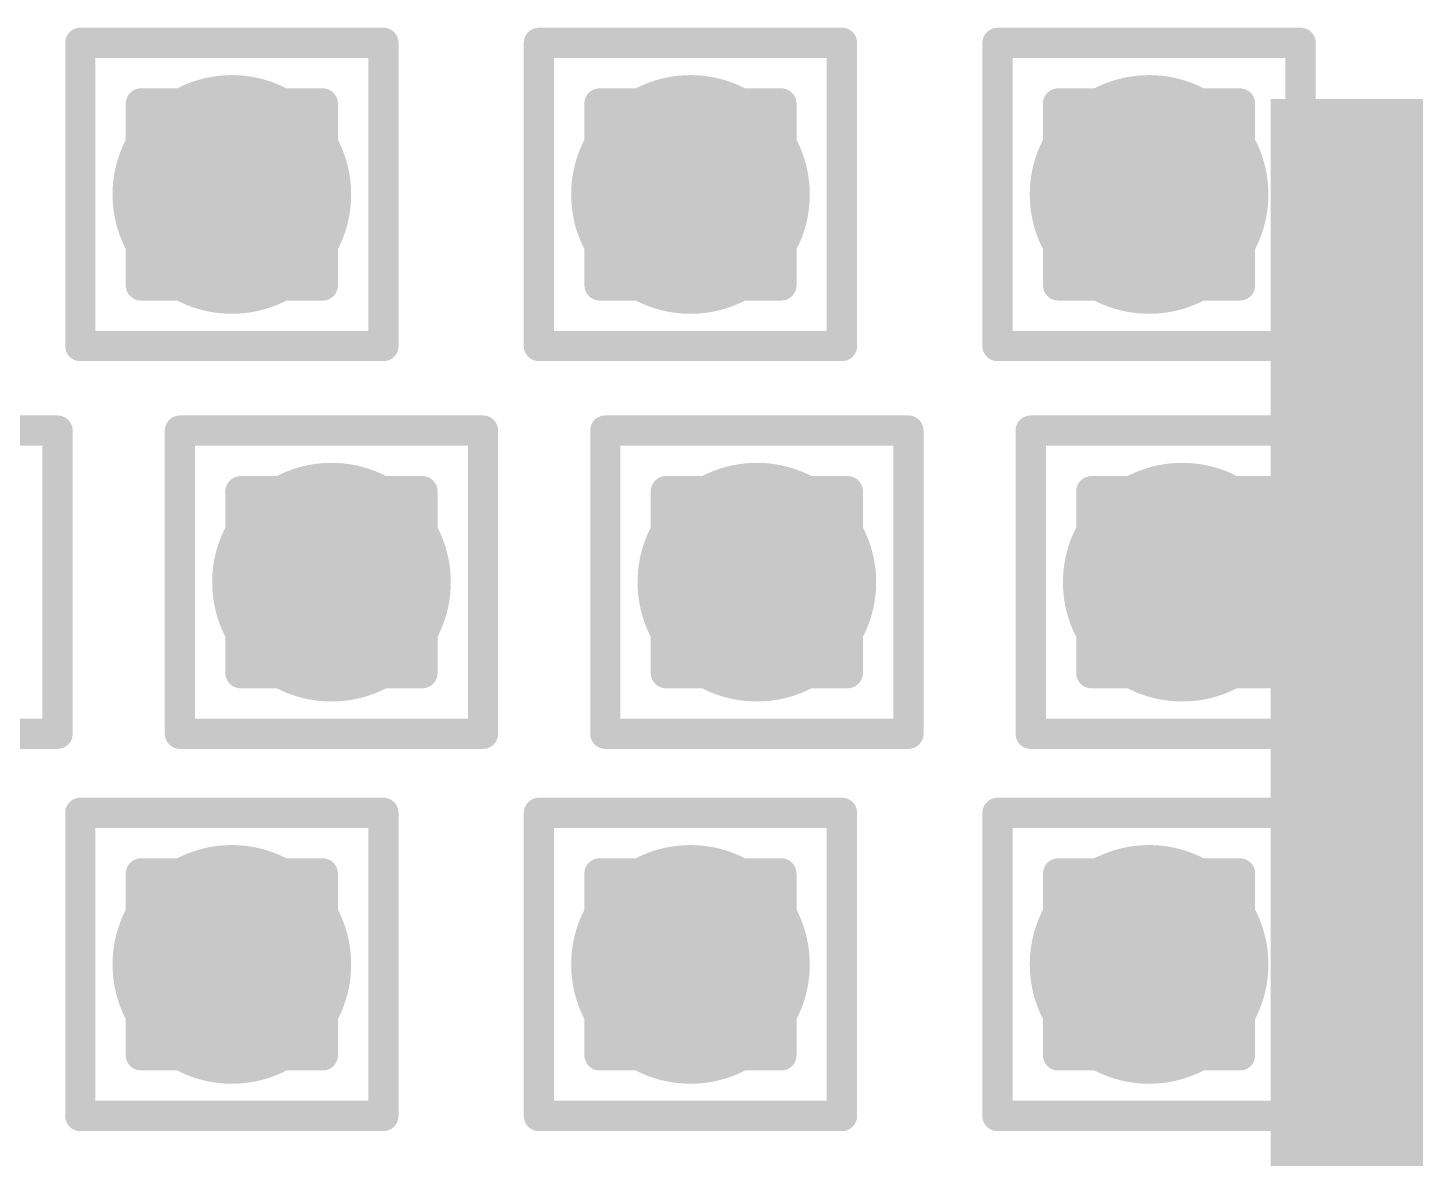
# Model space of a CAD drawing. Header units: inches. Extents: x -18 to 5357, y -8 to 5291.
# Drawn here: x 39.896 to 42.222, y 34.503 to 36.398 of the extents above; entities that cross this region are included whole.
import ezdxf

# ---------------------------------------------------------------- set-up
doc = ezdxf.new("R2010")
doc.units = ezdxf.units.IN
for name, color, linetype in [('Bottom Layer', 5, 'Continuous'), ('Drill Drawing', 1, 'Continuous'), ('Ground', 16, 'Continuous'), ('Power', 76, 'Continuous'), ('Top Layer', 1, 'Continuous'), ('Via Holes', 16, 'Continuous')]:
    doc.layers.add(name, color=color, linetype=linetype)

msp = doc.modelspace()

# ---------------------------------------------------------------- hatches: boundary and pattern name
at = {"layer": 'Bottom Layer'}
h = msp.add_hatch(color=5, dxfattribs=at)
edge = h.paths.add_edge_path()
edge.add_arc((40.2386, 36.1184), 0.2, 0, 360)
h = msp.add_hatch(color=5, dxfattribs=at)
edge = h.paths.add_edge_path()
edge.add_arc((41.0074, 36.1184), 0.2, 0, 360)
h = msp.add_hatch(color=5, dxfattribs=at)
edge = h.paths.add_edge_path()
edge.add_arc((41.7762, 36.1184), 0.2, 0, 360)
h = msp.add_hatch(color=5, dxfattribs=at)
edge = h.paths.add_edge_path()
edge.add_arc((40.4056, 35.4686), 0.2, 0, 360)
h = msp.add_hatch(color=5, dxfattribs=at)
edge = h.paths.add_edge_path()
edge.add_arc((41.1187, 35.4686), 0.2, 0, 360)
h = msp.add_hatch(color=5, dxfattribs=at)
edge = h.paths.add_edge_path()
edge.add_arc((41.8318, 35.4686), 0.2, 0, 360)
h = msp.add_hatch(color=5, dxfattribs=at)
edge = h.paths.add_edge_path()
edge.add_arc((40.2386, 34.828), 0.2, 0, 360)
h = msp.add_hatch(color=5, dxfattribs=at)
edge = h.paths.add_edge_path()
edge.add_arc((41.0074, 34.828), 0.2, 0, 360)
h = msp.add_hatch(color=5, dxfattribs=at)
edge = h.paths.add_edge_path()
edge.add_arc((41.7762, 34.828), 0.2, 0, 360)
at = {"layer": 'Ground'}
h = msp.add_hatch(color=16, dxfattribs=at)
edge = h.paths.add_edge_path()
edge.add_arc((40.2386, 36.1184), 0.2, 0, 360)
h = msp.add_hatch(color=16, dxfattribs=at)
edge = h.paths.add_edge_path()
edge.add_arc((41.0074, 36.1184), 0.2, 0, 360)
h = msp.add_hatch(color=16, dxfattribs=at)
edge = h.paths.add_edge_path()
edge.add_arc((41.7762, 36.1184), 0.2, 0, 360)
h = msp.add_hatch(color=16, dxfattribs=at)
edge = h.paths.add_edge_path()
edge.add_arc((40.4056, 35.4686), 0.2, 0, 360)
h = msp.add_hatch(color=16, dxfattribs=at)
edge = h.paths.add_edge_path()
edge.add_arc((41.1187, 35.4686), 0.2, 0, 360)
h = msp.add_hatch(color=16, dxfattribs=at)
edge = h.paths.add_edge_path()
edge.add_arc((41.8318, 35.4686), 0.2, 0, 360)
h = msp.add_hatch(color=16, dxfattribs=at)
edge = h.paths.add_edge_path()
edge.add_arc((40.2386, 34.828), 0.2, 0, 360)
h = msp.add_hatch(color=16, dxfattribs=at)
edge = h.paths.add_edge_path()
edge.add_arc((41.0074, 34.828), 0.2, 0, 360)
h = msp.add_hatch(color=16, dxfattribs=at)
edge = h.paths.add_edge_path()
edge.add_arc((41.7762, 34.828), 0.2, 0, 360)
at = {"layer": 'Power'}
h = msp.add_hatch(color=76, dxfattribs=at)
edge = h.paths.add_edge_path()
edge.add_arc((40.2386, 36.1184), 0.2, 0, 360)
h = msp.add_hatch(color=76, dxfattribs=at)
edge = h.paths.add_edge_path()
edge.add_arc((41.0074, 36.1184), 0.2, 0, 360)
h = msp.add_hatch(color=76, dxfattribs=at)
edge = h.paths.add_edge_path()
edge.add_arc((41.7762, 36.1184), 0.2, 0, 360)
h = msp.add_hatch(color=76, dxfattribs=at)
edge = h.paths.add_edge_path()
edge.add_arc((40.4056, 35.4686), 0.2, 0, 360)
h = msp.add_hatch(color=76, dxfattribs=at)
edge = h.paths.add_edge_path()
edge.add_arc((41.1187, 35.4686), 0.2, 0, 360)
h = msp.add_hatch(color=76, dxfattribs=at)
edge = h.paths.add_edge_path()
edge.add_arc((41.8318, 35.4686), 0.2, 0, 360)
h = msp.add_hatch(color=76, dxfattribs=at)
edge = h.paths.add_edge_path()
edge.add_arc((40.2386, 34.828), 0.2, 0, 360)
h = msp.add_hatch(color=76, dxfattribs=at)
edge = h.paths.add_edge_path()
edge.add_arc((41.0074, 34.828), 0.2, 0, 360)
h = msp.add_hatch(color=76, dxfattribs=at)
edge = h.paths.add_edge_path()
edge.add_arc((41.7762, 34.828), 0.2, 0, 360)
at = {"layer": 'Top Layer'}
h = msp.add_hatch(color=1, dxfattribs=at)
edge = h.paths.add_edge_path()
edge.add_arc((40.2386, 36.1184), 0.2, 0, 360)
h = msp.add_hatch(color=1, dxfattribs=at)
edge = h.paths.add_edge_path()
edge.add_arc((41.0074, 36.1184), 0.2, 0, 360)
h = msp.add_hatch(color=1, dxfattribs=at)
edge = h.paths.add_edge_path()
edge.add_arc((41.7762, 36.1184), 0.2, 0, 360)
msp.add_hatch(color=1, dxfattribs=at).paths.add_polyline_path([(41.9798, 32.8744), (42.7584, 32.8744), (42.7584, 36.2785), (41.9798, 36.2785)])
h = msp.add_hatch(color=1, dxfattribs=at)
edge = h.paths.add_edge_path()
edge.add_arc((40.4056, 35.4686), 0.2, 0, 360)
h = msp.add_hatch(color=1, dxfattribs=at)
edge = h.paths.add_edge_path()
edge.add_arc((41.1187, 35.4686), 0.2, 0, 360)
h = msp.add_hatch(color=1, dxfattribs=at)
edge = h.paths.add_edge_path()
edge.add_arc((41.8318, 35.4686), 0.2, 0, 360)
h = msp.add_hatch(color=1, dxfattribs=at)
edge = h.paths.add_edge_path()
edge.add_arc((40.2386, 34.828), 0.2, 0, 360)
h = msp.add_hatch(color=1, dxfattribs=at)
edge = h.paths.add_edge_path()
edge.add_arc((41.0074, 34.828), 0.2, 0, 360)
h = msp.add_hatch(color=1, dxfattribs=at)
edge = h.paths.add_edge_path()
edge.add_arc((41.7762, 34.828), 0.2, 0, 360)
at = {"layer": 'Via Holes'}
h = msp.add_hatch(color=7, dxfattribs=at)
edge = h.paths.add_edge_path()
edge.add_arc((40.2386, 36.1184), 0.1, 0, 360)
h = msp.add_hatch(color=7, dxfattribs=at)
edge = h.paths.add_edge_path()
edge.add_arc((41.0074, 36.1184), 0.1, 0, 360)
h = msp.add_hatch(color=7, dxfattribs=at)
edge = h.paths.add_edge_path()
edge.add_arc((41.7762, 36.1184), 0.1, 0, 360)
h = msp.add_hatch(color=7, dxfattribs=at)
edge = h.paths.add_edge_path()
edge.add_arc((40.4056, 35.4686), 0.1, 0, 360)
h = msp.add_hatch(color=7, dxfattribs=at)
edge = h.paths.add_edge_path()
edge.add_arc((41.1187, 35.4686), 0.1, 0, 360)
h = msp.add_hatch(color=7, dxfattribs=at)
edge = h.paths.add_edge_path()
edge.add_arc((41.8318, 35.4686), 0.1, 0, 360)
h = msp.add_hatch(color=7, dxfattribs=at)
edge = h.paths.add_edge_path()
edge.add_arc((40.2386, 34.828), 0.1, 0, 360)
h = msp.add_hatch(color=7, dxfattribs=at)
edge = h.paths.add_edge_path()
edge.add_arc((41.0074, 34.828), 0.1, 0, 360)
h = msp.add_hatch(color=7, dxfattribs=at)
edge = h.paths.add_edge_path()
edge.add_arc((41.7762, 34.828), 0.1, 0, 360)

# ---------------------------------------------------------------- linework, layer by layer
at = {"layer": 'Drill Drawing'}
for points in [[(39.9846, 36.3724, 0.0508, 0.0508, 0), (40.4926, 36.3724, 0.0508, 0.0508, 0)], [(39.9846, 35.8644, 0.0508, 0.0508, 0), (39.9846, 36.3724, 0.0508, 0.0508, 0)], [(40.4926, 35.8644, 0.0508, 0.0508, 0), (40.4926, 36.3724, 0.0508, 0.0508, 0)], [(40.7534, 36.3724, 0.0508, 0.0508, 0), (41.2614, 36.3724, 0.0508, 0.0508, 0)], [(40.7534, 35.8644, 0.0508, 0.0508, 0), (40.7534, 36.3724, 0.0508, 0.0508, 0)], [(41.2614, 35.8644, 0.0508, 0.0508, 0), (41.2614, 36.3724, 0.0508, 0.0508, 0)], [(41.5222, 36.3724, 0.0508, 0.0508, 0), (42.0302, 36.3724, 0.0508, 0.0508, 0)], [(41.5222, 35.8644, 0.0508, 0.0508, 0), (41.5222, 36.3724, 0.0508, 0.0508, 0)], [(42.0302, 35.8644, 0.0508, 0.0508, 0), (42.0302, 36.3724, 0.0508, 0.0508, 0)], [(40.0862, 36.2708, 0.0508, 0.0508, 0), (40.391, 36.2708, 0.0508, 0.0508, 0)], [(40.0862, 35.966, 0.0508, 0.0508, 0), (40.0862, 36.2708, 0.0508, 0.0508, 0)], [(40.391, 35.966, 0.0508, 0.0508, 0), (40.391, 36.2708, 0.0508, 0.0508, 0)], [(40.855, 36.2708, 0.0508, 0.0508, 0), (41.1598, 36.2708, 0.0508, 0.0508, 0)], [(40.855, 35.966, 0.0508, 0.0508, 0), (40.855, 36.2708, 0.0508, 0.0508, 0)], [(41.1598, 35.966, 0.0508, 0.0508, 0), (41.1598, 36.2708, 0.0508, 0.0508, 0)], [(41.6238, 36.2708, 0.0508, 0.0508, 0), (41.9286, 36.2708, 0.0508, 0.0508, 0)], [(41.6238, 35.966, 0.0508, 0.0508, 0), (41.6238, 36.2708, 0.0508, 0.0508, 0)], [(41.9286, 35.966, 0.0508, 0.0508, 0), (41.9286, 36.2708, 0.0508, 0.0508, 0)], [(40.0862, 35.966, 0.0508, 0.0508, 0), (40.391, 35.966, 0.0508, 0.0508, 0)], [(40.855, 35.966, 0.0508, 0.0508, 0), (41.1598, 35.966, 0.0508, 0.0508, 0)], [(41.6238, 35.966, 0.0508, 0.0508, 0), (41.9286, 35.966, 0.0508, 0.0508, 0)], [(39.9846, 35.8644, 0.0508, 0.0508, 0), (40.4926, 35.8644, 0.0508, 0.0508, 0)], [(40.7534, 35.8644, 0.0508, 0.0508, 0), (41.2614, 35.8644, 0.0508, 0.0508, 0)], [(41.5222, 35.8644, 0.0508, 0.0508, 0), (42.0302, 35.8644, 0.0508, 0.0508, 0)], [(39.4384, 35.7226, 0.0508, 0.0508, 0), (39.9464, 35.7226, 0.0508, 0.0508, 0)], [(39.9464, 35.2146, 0.0508, 0.0508, 0), (39.9464, 35.7226, 0.0508, 0.0508, 0)], [(40.1516, 35.7226, 0.0508, 0.0508, 0), (40.6596, 35.7226, 0.0508, 0.0508, 0)], [(40.1516, 35.2146, 0.0508, 0.0508, 0), (40.1516, 35.7226, 0.0508, 0.0508, 0)], [(40.6596, 35.2146, 0.0508, 0.0508, 0), (40.6596, 35.7226, 0.0508, 0.0508, 0)], [(40.8647, 35.7226, 0.0508, 0.0508, 0), (41.3727, 35.7226, 0.0508, 0.0508, 0)], [(40.8647, 35.2146, 0.0508, 0.0508, 0), (40.8647, 35.7226, 0.0508, 0.0508, 0)], [(41.3727, 35.2146, 0.0508, 0.0508, 0), (41.3727, 35.7226, 0.0508, 0.0508, 0)], [(41.5778, 35.7226, 0.0508, 0.0508, 0), (42.0858, 35.7226, 0.0508, 0.0508, 0)], [(41.5778, 35.2146, 0.0508, 0.0508, 0), (41.5778, 35.7226, 0.0508, 0.0508, 0)], [(42.0858, 35.2146, 0.0508, 0.0508, 0), (42.0858, 35.7226, 0.0508, 0.0508, 0)], [(40.2532, 35.621, 0.0508, 0.0508, 0), (40.558, 35.621, 0.0508, 0.0508, 0)], [(40.2532, 35.3162, 0.0508, 0.0508, 0), (40.2532, 35.621, 0.0508, 0.0508, 0)], [(40.558, 35.3162, 0.0508, 0.0508, 0), (40.558, 35.621, 0.0508, 0.0508, 0)], [(40.9663, 35.621, 0.0508, 0.0508, 0), (41.2711, 35.621, 0.0508, 0.0508, 0)], [(40.9663, 35.3162, 0.0508, 0.0508, 0), (40.9663, 35.621, 0.0508, 0.0508, 0)], [(41.2711, 35.3162, 0.0508, 0.0508, 0), (41.2711, 35.621, 0.0508, 0.0508, 0)], [(41.6794, 35.621, 0.0508, 0.0508, 0), (41.9842, 35.621, 0.0508, 0.0508, 0)], [(41.6794, 35.3162, 0.0508, 0.0508, 0), (41.6794, 35.621, 0.0508, 0.0508, 0)], [(41.9842, 35.3162, 0.0508, 0.0508, 0), (41.9842, 35.621, 0.0508, 0.0508, 0)], [(40.2532, 35.3162, 0.0508, 0.0508, 0), (40.558, 35.3162, 0.0508, 0.0508, 0)], [(40.9663, 35.3162, 0.0508, 0.0508, 0), (41.2711, 35.3162, 0.0508, 0.0508, 0)], [(41.6794, 35.3162, 0.0508, 0.0508, 0), (41.9842, 35.3162, 0.0508, 0.0508, 0)], [(39.4384, 35.2146, 0.0508, 0.0508, 0), (39.9464, 35.2146, 0.0508, 0.0508, 0)], [(40.1516, 35.2146, 0.0508, 0.0508, 0), (40.6596, 35.2146, 0.0508, 0.0508, 0)], [(40.8647, 35.2146, 0.0508, 0.0508, 0), (41.3727, 35.2146, 0.0508, 0.0508, 0)], [(41.5778, 35.2146, 0.0508, 0.0508, 0), (42.0858, 35.2146, 0.0508, 0.0508, 0)], [(39.9846, 35.082, 0.0508, 0.0508, 0), (40.4926, 35.082, 0.0508, 0.0508, 0)], [(39.9846, 34.574, 0.0508, 0.0508, 0), (39.9846, 35.082, 0.0508, 0.0508, 0)], [(40.4926, 34.574, 0.0508, 0.0508, 0), (40.4926, 35.082, 0.0508, 0.0508, 0)], [(40.7534, 35.082, 0.0508, 0.0508, 0), (41.2614, 35.082, 0.0508, 0.0508, 0)], [(40.7534, 34.574, 0.0508, 0.0508, 0), (40.7534, 35.082, 0.0508, 0.0508, 0)], [(41.2614, 34.574, 0.0508, 0.0508, 0), (41.2614, 35.082, 0.0508, 0.0508, 0)], [(41.5222, 35.082, 0.0508, 0.0508, 0), (42.0302, 35.082, 0.0508, 0.0508, 0)], [(41.5222, 34.574, 0.0508, 0.0508, 0), (41.5222, 35.082, 0.0508, 0.0508, 0)], [(42.0302, 34.574, 0.0508, 0.0508, 0), (42.0302, 35.082, 0.0508, 0.0508, 0)], [(40.0862, 34.9804, 0.0508, 0.0508, 0), (40.391, 34.9804, 0.0508, 0.0508, 0)], [(40.0862, 34.6756, 0.0508, 0.0508, 0), (40.0862, 34.9804, 0.0508, 0.0508, 0)], [(40.391, 34.6756, 0.0508, 0.0508, 0), (40.391, 34.9804, 0.0508, 0.0508, 0)], [(40.855, 34.9804, 0.0508, 0.0508, 0), (41.1598, 34.9804, 0.0508, 0.0508, 0)], [(40.855, 34.6756, 0.0508, 0.0508, 0), (40.855, 34.9804, 0.0508, 0.0508, 0)], [(41.1598, 34.6756, 0.0508, 0.0508, 0), (41.1598, 34.9804, 0.0508, 0.0508, 0)], [(41.6238, 34.9804, 0.0508, 0.0508, 0), (41.9286, 34.9804, 0.0508, 0.0508, 0)], [(41.6238, 34.6756, 0.0508, 0.0508, 0), (41.6238, 34.9804, 0.0508, 0.0508, 0)], [(41.9286, 34.6756, 0.0508, 0.0508, 0), (41.9286, 34.9804, 0.0508, 0.0508, 0)], [(40.0862, 34.6756, 0.0508, 0.0508, 0), (40.391, 34.6756, 0.0508, 0.0508, 0)], [(40.855, 34.6756, 0.0508, 0.0508, 0), (41.1598, 34.6756, 0.0508, 0.0508, 0)], [(41.6238, 34.6756, 0.0508, 0.0508, 0), (41.9286, 34.6756, 0.0508, 0.0508, 0)], [(39.9846, 34.574, 0.0508, 0.0508, 0), (40.4926, 34.574, 0.0508, 0.0508, 0)], [(40.7534, 34.574, 0.0508, 0.0508, 0), (41.2614, 34.574, 0.0508, 0.0508, 0)], [(41.5222, 34.574, 0.0508, 0.0508, 0), (42.0302, 34.574, 0.0508, 0.0508, 0)]]:
    msp.add_lwpolyline(points, format="xyseb", dxfattribs=at)
for points in [[(39.9719, 36.3724, 0.0254, 0.0254, 1), (39.9973, 36.3724, 0.0254, 0.0254, 1)], [(39.9719, 36.3724, 0.0254, 0.0254, 1), (39.9973, 36.3724, 0.0254, 0.0254, 1)], [(40.4799, 36.3724, 0.0254, 0.0254, 1), (40.5053, 36.3724, 0.0254, 0.0254, 1)], [(40.4799, 36.3724, 0.0254, 0.0254, 1), (40.5053, 36.3724, 0.0254, 0.0254, 1)], [(40.7407, 36.3724, 0.0254, 0.0254, 1), (40.7661, 36.3724, 0.0254, 0.0254, 1)], [(40.7407, 36.3724, 0.0254, 0.0254, 1), (40.7661, 36.3724, 0.0254, 0.0254, 1)], [(41.2487, 36.3724, 0.0254, 0.0254, 1), (41.2741, 36.3724, 0.0254, 0.0254, 1)], [(41.2487, 36.3724, 0.0254, 0.0254, 1), (41.2741, 36.3724, 0.0254, 0.0254, 1)], [(41.5095, 36.3724, 0.0254, 0.0254, 1), (41.5349, 36.3724, 0.0254, 0.0254, 1)], [(41.5095, 36.3724, 0.0254, 0.0254, 1), (41.5349, 36.3724, 0.0254, 0.0254, 1)], [(42.0175, 36.3724, 0.0254, 0.0254, 1), (42.0429, 36.3724, 0.0254, 0.0254, 1)], [(42.0175, 36.3724, 0.0254, 0.0254, 1), (42.0429, 36.3724, 0.0254, 0.0254, 1)], [(40.0735, 36.2708, 0.0254, 0.0254, 1), (40.0989, 36.2708, 0.0254, 0.0254, 1)], [(40.0735, 36.2708, 0.0254, 0.0254, 1), (40.0989, 36.2708, 0.0254, 0.0254, 1)], [(40.3783, 36.2708, 0.0254, 0.0254, 1), (40.4037, 36.2708, 0.0254, 0.0254, 1)], [(40.3783, 36.2708, 0.0254, 0.0254, 1), (40.4037, 36.2708, 0.0254, 0.0254, 1)], [(40.8423, 36.2708, 0.0254, 0.0254, 1), (40.8677, 36.2708, 0.0254, 0.0254, 1)], [(40.8423, 36.2708, 0.0254, 0.0254, 1), (40.8677, 36.2708, 0.0254, 0.0254, 1)], [(41.1471, 36.2708, 0.0254, 0.0254, 1), (41.1725, 36.2708, 0.0254, 0.0254, 1)], [(41.1471, 36.2708, 0.0254, 0.0254, 1), (41.1725, 36.2708, 0.0254, 0.0254, 1)], [(41.6111, 36.2708, 0.0254, 0.0254, 1), (41.6365, 36.2708, 0.0254, 0.0254, 1)], [(41.6111, 36.2708, 0.0254, 0.0254, 1), (41.6365, 36.2708, 0.0254, 0.0254, 1)], [(41.9159, 36.2708, 0.0254, 0.0254, 1), (41.9413, 36.2708, 0.0254, 0.0254, 1)], [(41.9159, 36.2708, 0.0254, 0.0254, 1), (41.9413, 36.2708, 0.0254, 0.0254, 1)], [(40.0735, 35.966, 0.0254, 0.0254, 1), (40.0989, 35.966, 0.0254, 0.0254, 1)], [(40.0735, 35.966, 0.0254, 0.0254, 1), (40.0989, 35.966, 0.0254, 0.0254, 1)], [(40.3783, 35.966, 0.0254, 0.0254, 1), (40.4037, 35.966, 0.0254, 0.0254, 1)], [(40.3783, 35.966, 0.0254, 0.0254, 1), (40.4037, 35.966, 0.0254, 0.0254, 1)], [(40.8423, 35.966, 0.0254, 0.0254, 1), (40.8677, 35.966, 0.0254, 0.0254, 1)], [(40.8423, 35.966, 0.0254, 0.0254, 1), (40.8677, 35.966, 0.0254, 0.0254, 1)], [(41.1471, 35.966, 0.0254, 0.0254, 1), (41.1725, 35.966, 0.0254, 0.0254, 1)], [(41.1471, 35.966, 0.0254, 0.0254, 1), (41.1725, 35.966, 0.0254, 0.0254, 1)], [(41.6111, 35.966, 0.0254, 0.0254, 1), (41.6365, 35.966, 0.0254, 0.0254, 1)], [(41.6111, 35.966, 0.0254, 0.0254, 1), (41.6365, 35.966, 0.0254, 0.0254, 1)], [(41.9159, 35.966, 0.0254, 0.0254, 1), (41.9413, 35.966, 0.0254, 0.0254, 1)], [(41.9159, 35.966, 0.0254, 0.0254, 1), (41.9413, 35.966, 0.0254, 0.0254, 1)], [(39.9719, 35.8644, 0.0254, 0.0254, 1), (39.9973, 35.8644, 0.0254, 0.0254, 1)], [(39.9719, 35.8644, 0.0254, 0.0254, 1), (39.9973, 35.8644, 0.0254, 0.0254, 1)], [(40.4799, 35.8644, 0.0254, 0.0254, 1), (40.5053, 35.8644, 0.0254, 0.0254, 1)], [(40.4799, 35.8644, 0.0254, 0.0254, 1), (40.5053, 35.8644, 0.0254, 0.0254, 1)], [(40.7407, 35.8644, 0.0254, 0.0254, 1), (40.7661, 35.8644, 0.0254, 0.0254, 1)], [(40.7407, 35.8644, 0.0254, 0.0254, 1), (40.7661, 35.8644, 0.0254, 0.0254, 1)], [(41.2487, 35.8644, 0.0254, 0.0254, 1), (41.2741, 35.8644, 0.0254, 0.0254, 1)], [(41.2487, 35.8644, 0.0254, 0.0254, 1), (41.2741, 35.8644, 0.0254, 0.0254, 1)], [(41.5095, 35.8644, 0.0254, 0.0254, 1), (41.5349, 35.8644, 0.0254, 0.0254, 1)], [(41.5095, 35.8644, 0.0254, 0.0254, 1), (41.5349, 35.8644, 0.0254, 0.0254, 1)], [(42.0175, 35.8644, 0.0254, 0.0254, 1), (42.0429, 35.8644, 0.0254, 0.0254, 1)], [(42.0175, 35.8644, 0.0254, 0.0254, 1), (42.0429, 35.8644, 0.0254, 0.0254, 1)], [(39.9337, 35.7226, 0.0254, 0.0254, 1), (39.9591, 35.7226, 0.0254, 0.0254, 1)], [(39.9337, 35.7226, 0.0254, 0.0254, 1), (39.9591, 35.7226, 0.0254, 0.0254, 1)], [(40.1389, 35.7226, 0.0254, 0.0254, 1), (40.1643, 35.7226, 0.0254, 0.0254, 1)], [(40.1389, 35.7226, 0.0254, 0.0254, 1), (40.1643, 35.7226, 0.0254, 0.0254, 1)], [(40.6469, 35.7226, 0.0254, 0.0254, 1), (40.6723, 35.7226, 0.0254, 0.0254, 1)], [(40.6469, 35.7226, 0.0254, 0.0254, 1), (40.6723, 35.7226, 0.0254, 0.0254, 1)], [(40.852, 35.7226, 0.0254, 0.0254, 1), (40.8774, 35.7226, 0.0254, 0.0254, 1)], [(40.852, 35.7226, 0.0254, 0.0254, 1), (40.8774, 35.7226, 0.0254, 0.0254, 1)], [(41.36, 35.7226, 0.0254, 0.0254, 1), (41.3854, 35.7226, 0.0254, 0.0254, 1)], [(41.36, 35.7226, 0.0254, 0.0254, 1), (41.3854, 35.7226, 0.0254, 0.0254, 1)], [(41.5651, 35.7226, 0.0254, 0.0254, 1), (41.5905, 35.7226, 0.0254, 0.0254, 1)], [(41.5651, 35.7226, 0.0254, 0.0254, 1), (41.5905, 35.7226, 0.0254, 0.0254, 1)], [(42.0731, 35.7226, 0.0254, 0.0254, 1), (42.0985, 35.7226, 0.0254, 0.0254, 1)], [(42.0731, 35.7226, 0.0254, 0.0254, 1), (42.0985, 35.7226, 0.0254, 0.0254, 1)], [(40.2405, 35.621, 0.0254, 0.0254, 1), (40.2659, 35.621, 0.0254, 0.0254, 1)], [(40.2405, 35.621, 0.0254, 0.0254, 1), (40.2659, 35.621, 0.0254, 0.0254, 1)], [(40.5453, 35.621, 0.0254, 0.0254, 1), (40.5707, 35.621, 0.0254, 0.0254, 1)], [(40.5453, 35.621, 0.0254, 0.0254, 1), (40.5707, 35.621, 0.0254, 0.0254, 1)], [(40.9536, 35.621, 0.0254, 0.0254, 1), (40.979, 35.621, 0.0254, 0.0254, 1)], [(40.9536, 35.621, 0.0254, 0.0254, 1), (40.979, 35.621, 0.0254, 0.0254, 1)], [(41.2584, 35.621, 0.0254, 0.0254, 1), (41.2838, 35.621, 0.0254, 0.0254, 1)], [(41.2584, 35.621, 0.0254, 0.0254, 1), (41.2838, 35.621, 0.0254, 0.0254, 1)], [(41.6667, 35.621, 0.0254, 0.0254, 1), (41.6921, 35.621, 0.0254, 0.0254, 1)], [(41.6667, 35.621, 0.0254, 0.0254, 1), (41.6921, 35.621, 0.0254, 0.0254, 1)], [(41.9715, 35.621, 0.0254, 0.0254, 1), (41.9969, 35.621, 0.0254, 0.0254, 1)], [(41.9715, 35.621, 0.0254, 0.0254, 1), (41.9969, 35.621, 0.0254, 0.0254, 1)], [(40.2405, 35.3162, 0.0254, 0.0254, 1), (40.2659, 35.3162, 0.0254, 0.0254, 1)], [(40.2405, 35.3162, 0.0254, 0.0254, 1), (40.2659, 35.3162, 0.0254, 0.0254, 1)], [(40.5453, 35.3162, 0.0254, 0.0254, 1), (40.5707, 35.3162, 0.0254, 0.0254, 1)], [(40.5453, 35.3162, 0.0254, 0.0254, 1), (40.5707, 35.3162, 0.0254, 0.0254, 1)], [(40.9536, 35.3162, 0.0254, 0.0254, 1), (40.979, 35.3162, 0.0254, 0.0254, 1)], [(40.9536, 35.3162, 0.0254, 0.0254, 1), (40.979, 35.3162, 0.0254, 0.0254, 1)], [(41.2584, 35.3162, 0.0254, 0.0254, 1), (41.2838, 35.3162, 0.0254, 0.0254, 1)], [(41.2584, 35.3162, 0.0254, 0.0254, 1), (41.2838, 35.3162, 0.0254, 0.0254, 1)], [(41.6667, 35.3162, 0.0254, 0.0254, 1), (41.6921, 35.3162, 0.0254, 0.0254, 1)], [(41.6667, 35.3162, 0.0254, 0.0254, 1), (41.6921, 35.3162, 0.0254, 0.0254, 1)], [(41.9715, 35.3162, 0.0254, 0.0254, 1), (41.9969, 35.3162, 0.0254, 0.0254, 1)], [(41.9715, 35.3162, 0.0254, 0.0254, 1), (41.9969, 35.3162, 0.0254, 0.0254, 1)], [(39.9337, 35.2146, 0.0254, 0.0254, 1), (39.9591, 35.2146, 0.0254, 0.0254, 1)], [(39.9337, 35.2146, 0.0254, 0.0254, 1), (39.9591, 35.2146, 0.0254, 0.0254, 1)], [(40.1389, 35.2146, 0.0254, 0.0254, 1), (40.1643, 35.2146, 0.0254, 0.0254, 1)], [(40.1389, 35.2146, 0.0254, 0.0254, 1), (40.1643, 35.2146, 0.0254, 0.0254, 1)], [(40.6469, 35.2146, 0.0254, 0.0254, 1), (40.6723, 35.2146, 0.0254, 0.0254, 1)], [(40.6469, 35.2146, 0.0254, 0.0254, 1), (40.6723, 35.2146, 0.0254, 0.0254, 1)], [(40.852, 35.2146, 0.0254, 0.0254, 1), (40.8774, 35.2146, 0.0254, 0.0254, 1)], [(40.852, 35.2146, 0.0254, 0.0254, 1), (40.8774, 35.2146, 0.0254, 0.0254, 1)], [(41.36, 35.2146, 0.0254, 0.0254, 1), (41.3854, 35.2146, 0.0254, 0.0254, 1)], [(41.36, 35.2146, 0.0254, 0.0254, 1), (41.3854, 35.2146, 0.0254, 0.0254, 1)], [(41.5651, 35.2146, 0.0254, 0.0254, 1), (41.5905, 35.2146, 0.0254, 0.0254, 1)], [(41.5651, 35.2146, 0.0254, 0.0254, 1), (41.5905, 35.2146, 0.0254, 0.0254, 1)], [(42.0731, 35.2146, 0.0254, 0.0254, 1), (42.0985, 35.2146, 0.0254, 0.0254, 1)], [(42.0731, 35.2146, 0.0254, 0.0254, 1), (42.0985, 35.2146, 0.0254, 0.0254, 1)], [(39.9719, 35.082, 0.0254, 0.0254, 1), (39.9973, 35.082, 0.0254, 0.0254, 1)], [(39.9719, 35.082, 0.0254, 0.0254, 1), (39.9973, 35.082, 0.0254, 0.0254, 1)], [(40.4799, 35.082, 0.0254, 0.0254, 1), (40.5053, 35.082, 0.0254, 0.0254, 1)], [(40.4799, 35.082, 0.0254, 0.0254, 1), (40.5053, 35.082, 0.0254, 0.0254, 1)], [(40.7407, 35.082, 0.0254, 0.0254, 1), (40.7661, 35.082, 0.0254, 0.0254, 1)], [(40.7407, 35.082, 0.0254, 0.0254, 1), (40.7661, 35.082, 0.0254, 0.0254, 1)], [(41.2487, 35.082, 0.0254, 0.0254, 1), (41.2741, 35.082, 0.0254, 0.0254, 1)], [(41.2487, 35.082, 0.0254, 0.0254, 1), (41.2741, 35.082, 0.0254, 0.0254, 1)], [(41.5095, 35.082, 0.0254, 0.0254, 1), (41.5349, 35.082, 0.0254, 0.0254, 1)], [(41.5095, 35.082, 0.0254, 0.0254, 1), (41.5349, 35.082, 0.0254, 0.0254, 1)], [(42.0175, 35.082, 0.0254, 0.0254, 1), (42.0429, 35.082, 0.0254, 0.0254, 1)], [(42.0175, 35.082, 0.0254, 0.0254, 1), (42.0429, 35.082, 0.0254, 0.0254, 1)], [(40.0735, 34.9804, 0.0254, 0.0254, 1), (40.0989, 34.9804, 0.0254, 0.0254, 1)], [(40.0735, 34.9804, 0.0254, 0.0254, 1), (40.0989, 34.9804, 0.0254, 0.0254, 1)], [(40.3783, 34.9804, 0.0254, 0.0254, 1), (40.4037, 34.9804, 0.0254, 0.0254, 1)], [(40.3783, 34.9804, 0.0254, 0.0254, 1), (40.4037, 34.9804, 0.0254, 0.0254, 1)], [(40.8423, 34.9804, 0.0254, 0.0254, 1), (40.8677, 34.9804, 0.0254, 0.0254, 1)], [(40.8423, 34.9804, 0.0254, 0.0254, 1), (40.8677, 34.9804, 0.0254, 0.0254, 1)], [(41.1471, 34.9804, 0.0254, 0.0254, 1), (41.1725, 34.9804, 0.0254, 0.0254, 1)], [(41.1471, 34.9804, 0.0254, 0.0254, 1), (41.1725, 34.9804, 0.0254, 0.0254, 1)], [(41.6111, 34.9804, 0.0254, 0.0254, 1), (41.6365, 34.9804, 0.0254, 0.0254, 1)], [(41.6111, 34.9804, 0.0254, 0.0254, 1), (41.6365, 34.9804, 0.0254, 0.0254, 1)], [(41.9159, 34.9804, 0.0254, 0.0254, 1), (41.9413, 34.9804, 0.0254, 0.0254, 1)], [(41.9159, 34.9804, 0.0254, 0.0254, 1), (41.9413, 34.9804, 0.0254, 0.0254, 1)], [(40.0735, 34.6756, 0.0254, 0.0254, 1), (40.0989, 34.6756, 0.0254, 0.0254, 1)], [(40.0735, 34.6756, 0.0254, 0.0254, 1), (40.0989, 34.6756, 0.0254, 0.0254, 1)], [(40.3783, 34.6756, 0.0254, 0.0254, 1), (40.4037, 34.6756, 0.0254, 0.0254, 1)], [(40.3783, 34.6756, 0.0254, 0.0254, 1), (40.4037, 34.6756, 0.0254, 0.0254, 1)], [(40.8423, 34.6756, 0.0254, 0.0254, 1), (40.8677, 34.6756, 0.0254, 0.0254, 1)], [(40.8423, 34.6756, 0.0254, 0.0254, 1), (40.8677, 34.6756, 0.0254, 0.0254, 1)], [(41.1471, 34.6756, 0.0254, 0.0254, 1), (41.1725, 34.6756, 0.0254, 0.0254, 1)], [(41.1471, 34.6756, 0.0254, 0.0254, 1), (41.1725, 34.6756, 0.0254, 0.0254, 1)], [(41.6111, 34.6756, 0.0254, 0.0254, 1), (41.6365, 34.6756, 0.0254, 0.0254, 1)], [(41.6111, 34.6756, 0.0254, 0.0254, 1), (41.6365, 34.6756, 0.0254, 0.0254, 1)], [(41.9159, 34.6756, 0.0254, 0.0254, 1), (41.9413, 34.6756, 0.0254, 0.0254, 1)], [(41.9159, 34.6756, 0.0254, 0.0254, 1), (41.9413, 34.6756, 0.0254, 0.0254, 1)], [(39.9719, 34.574, 0.0254, 0.0254, 1), (39.9973, 34.574, 0.0254, 0.0254, 1)], [(39.9719, 34.574, 0.0254, 0.0254, 1), (39.9973, 34.574, 0.0254, 0.0254, 1)], [(40.4799, 34.574, 0.0254, 0.0254, 1), (40.5053, 34.574, 0.0254, 0.0254, 1)], [(40.4799, 34.574, 0.0254, 0.0254, 1), (40.5053, 34.574, 0.0254, 0.0254, 1)], [(40.7407, 34.574, 0.0254, 0.0254, 1), (40.7661, 34.574, 0.0254, 0.0254, 1)], [(40.7407, 34.574, 0.0254, 0.0254, 1), (40.7661, 34.574, 0.0254, 0.0254, 1)], [(41.2487, 34.574, 0.0254, 0.0254, 1), (41.2741, 34.574, 0.0254, 0.0254, 1)], [(41.2487, 34.574, 0.0254, 0.0254, 1), (41.2741, 34.574, 0.0254, 0.0254, 1)], [(41.5095, 34.574, 0.0254, 0.0254, 1), (41.5349, 34.574, 0.0254, 0.0254, 1)], [(41.5095, 34.574, 0.0254, 0.0254, 1), (41.5349, 34.574, 0.0254, 0.0254, 1)], [(42.0175, 34.574, 0.0254, 0.0254, 1), (42.0429, 34.574, 0.0254, 0.0254, 1)], [(42.0175, 34.574, 0.0254, 0.0254, 1), (42.0429, 34.574, 0.0254, 0.0254, 1)]]:
    msp.add_lwpolyline(points, format="xyseb", close=True, dxfattribs=at)

doc.saveas('drawing.dxf')
